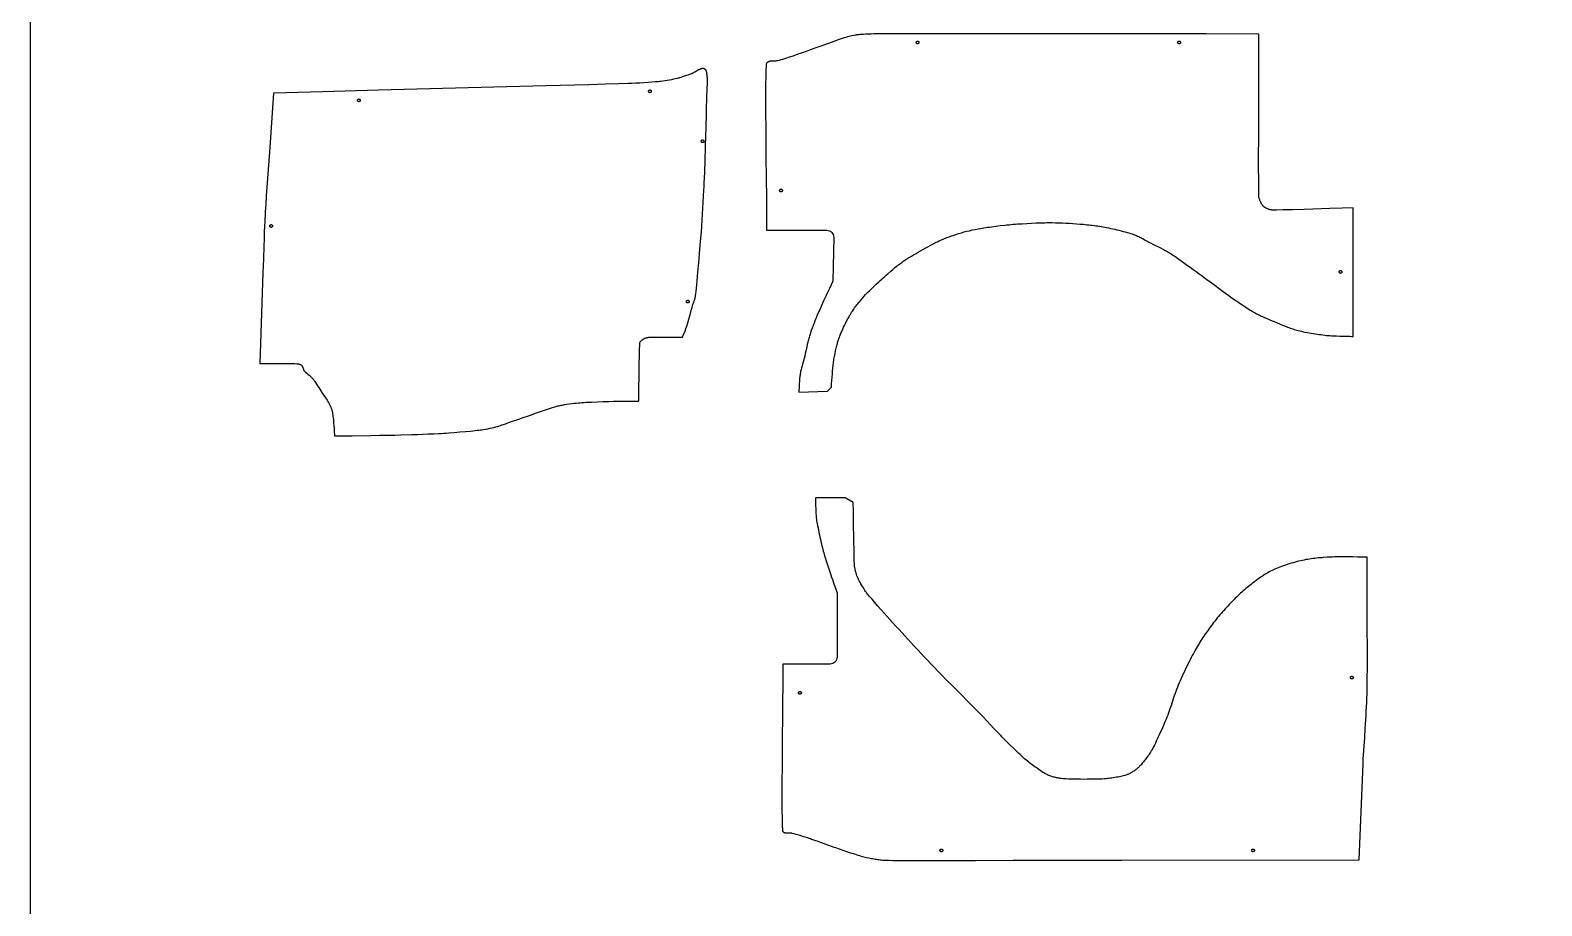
# Model space of a CAD drawing. Extents: x 0 to 10511, y 0 to 8892.
# Drawn here: x 5792 to 7979, y 1449 to 2715 of the extents above; entities that cross this region are included whole.
import ezdxf

# ---------------------------------------------------------------- set-up
doc = ezdxf.new("R2010")
doc.units = 0
doc.layers.add('Default_Layer', color=1, linetype='CONTINUOUS')

msp = doc.modelspace()

# ---------------------------------------------------------------- linework, layer by layer
at = {"layer": 'Default_Layer'}
for points in [[(5792, 0), (9504, 0), (9504, 5200), (5792, 5200), (5792, 0)], [(5792, 0), (9504, 0), (9504, 5200), (5792, 5200), (5792, 0)], [(7078, 2697.4), (7078, 2697.2), (7078, 2697), (7077.9, 2696.8), (7077.8, 2696.7), (7077.8, 2696.5), (7077.7, 2696.3), (7077.5, 2696.2), (7077.4, 2696), (7077.3, 2695.9), (7077.1, 2695.8), (7077, 2695.7), (7076.8, 2695.6), (7076.6, 2695.5), (7076.4, 2695.5), (7076.2, 2695.5), (7076, 2695.4), (7075.8, 2695.5), (7075.6, 2695.5), (7075.4, 2695.5), (7075.2, 2695.6), (7075, 2695.7), (7074.9, 2695.8), (7074.7, 2695.9), (7074.6, 2696), (7074.5, 2696.2), (7074.3, 2696.3), (7074.2, 2696.5), (7074.2, 2696.7), (7074.1, 2696.8), (7074, 2697), (7074, 2697.2), (7074, 2697.4), (7074, 2697.6), (7074, 2697.8), (7074.1, 2698), (7074.2, 2698.2), (7074.2, 2698.4), (7074.3, 2698.6), (7074.5, 2698.7), (7074.6, 2698.9), (7074.7, 2699), (7074.9, 2699.1), (7075, 2699.2), (7075.2, 2699.3), (7075.4, 2699.4), (7075.6, 2699.4), (7075.8, 2699.4), (7076, 2699.4), (7076.2, 2699.4), (7076.4, 2699.4), (7076.6, 2699.4), (7076.8, 2699.3), (7077, 2699.2), (7077.1, 2699.1), (7077.3, 2699), (7077.4, 2698.9), (7077.5, 2698.7), (7077.7, 2698.6), (7077.8, 2698.4), (7077.8, 2698.2), (7077.9, 2698), (7078, 2697.8), (7078, 2697.6), (7078, 2697.4)], [(7456.5, 2697.4), (7456.5, 2697.2), (7456.4, 2697), (7456.4, 2696.8), (7456.3, 2696.7), (7456.2, 2696.5), (7456.1, 2696.3), (7456, 2696.2), (7455.9, 2696), (7455.8, 2695.9), (7455.6, 2695.8), (7455.4, 2695.7), (7455.3, 2695.6), (7455.1, 2695.5), (7454.9, 2695.5), (7454.7, 2695.5), (7454.5, 2695.4), (7454.3, 2695.5), (7454.1, 2695.5), (7453.9, 2695.5), (7453.7, 2695.6), (7453.5, 2695.7), (7453.4, 2695.8), (7453.2, 2695.9), (7453.1, 2696), (7452.9, 2696.2), (7452.8, 2696.3), (7452.7, 2696.5), (7452.6, 2696.7), (7452.6, 2696.8), (7452.5, 2697), (7452.5, 2697.2), (7452.5, 2697.4), (7452.5, 2697.6), (7452.5, 2697.8), (7452.6, 2698), (7452.6, 2698.2), (7452.7, 2698.4), (7452.8, 2698.6), (7452.9, 2698.7), (7453.1, 2698.9), (7453.2, 2699), (7453.4, 2699.1), (7453.5, 2699.2), (7453.7, 2699.3), (7453.9, 2699.4), (7454.1, 2699.4), (7454.3, 2699.4), (7454.5, 2699.4), (7454.7, 2699.4), (7454.9, 2699.4), (7455.1, 2699.4), (7455.3, 2699.3), (7455.4, 2699.2), (7455.6, 2699.1), (7455.8, 2699), (7455.9, 2698.9), (7456, 2698.7), (7456.1, 2698.6), (7456.2, 2698.4), (7456.3, 2698.2), (7456.4, 2698), (7456.4, 2697.8), (7456.5, 2697.6), (7456.5, 2697.4)], [(6740.1, 2281.2), (6740.4, 2282.1), (6740.8, 2283.5), (6741.9, 2287.1), (6743.3, 2291.9), (6744.8, 2297.1), (6747.7, 2307.4), (6748.9, 2311.5), (6749.7, 2314.2), (6750.3, 2316.2), (6750.9, 2318.1), (6752.2, 2321.9), (6752.9, 2323.8), (6753.5, 2325.7), (6753.7, 2326.7), (6754, 2327.7), (6754.2, 2328.6), (6754.4, 2329.6), (6754.5, 2330.3), (6754.7, 2331.2), (6755, 2333.8), (6755.4, 2337.4), (6755.9, 2341.8), (6756.4, 2347), (6756.9, 2352.7), (6758.1, 2365.3), (6759.4, 2378.8), (6760.5, 2392.1), (6761.6, 2404.3), (6762.4, 2414.3), (6763.1, 2422.9), (6763.7, 2431.6), (6764.3, 2440.2), (6764.9, 2448.9), (6765.4, 2457.5), (6765.9, 2466.2), (6766.4, 2474.8), (6766.8, 2483.5), (6767.1, 2488.5), (6767.3, 2494.5), (6767.9, 2509.5), (6768.5, 2526.9), (6769.2, 2545.4), (6769.8, 2563.8), (6770, 2572.4), (6770.3, 2580.5), (6770.4, 2587.9), (6770.6, 2594.3), (6770.7, 2599.7), (6770.7, 2603.8), (6770.7, 2605.5), (6770.7, 2607.3), (6770.8, 2611.2), (6771, 2615.3), (6771.2, 2619.5), (6771.6, 2628), (6771.7, 2632.3), (6771.8, 2636.5), (6771.9, 2638.5), (6771.9, 2640.5), (6771.9, 2642.4), (6771.9, 2644.2), (6771.8, 2646), (6771.7, 2647.7), (6771.6, 2649.3), (6771.4, 2650.8), (6771.2, 2652.2), (6771.1, 2652.9), (6771, 2653.5), (6770.9, 2654.1), (6770.7, 2654.7), (6770.6, 2655.2), (6770.4, 2655.7), (6770.3, 2656.2), (6770.1, 2656.7), (6769.9, 2657.1), (6769.7, 2657.4), (6769.4, 2657.8), (6769.2, 2658), (6768.9, 2658.3), (6768.7, 2658.5), (6768.4, 2658.7), (6768.1, 2658.9), (6767.8, 2659), (6767.6, 2659.1), (6767.3, 2659.2), (6767, 2659.3), (6766.7, 2659.4), (6766.4, 2659.5), (6765.8, 2659.6), (6765.2, 2659.6), (6764.6, 2659.6), (6764, 2659.5), (6763.4, 2659.4), (6762.8, 2659.2), (6762.1, 2659), (6761.5, 2658.8), (6760.9, 2658.5), (6760.2, 2658.2), (6759.6, 2657.9), (6758.9, 2657.6), (6757.6, 2656.8), (6756.3, 2656.1), (6753.6, 2654.5), (6752.3, 2653.7), (6751.7, 2653.4), (6751, 2653), (6750.4, 2652.7), (6749.7, 2652.4), (6749.1, 2652.2), (6748.4, 2652), (6745.9, 2651.1), (6743.4, 2650.2), (6738.4, 2648.5), (6735.9, 2647.6), (6733.3, 2646.8), (6732, 2646.4), (6730.8, 2646.1), (6729.5, 2645.7), (6728.2, 2645.4), (6725.5, 2644.7), (6722.7, 2644.1), (6719.8, 2643.5), (6716.8, 2642.9), (6713.7, 2642.4), (6710.6, 2641.9), (6707.6, 2641.4), (6704.6, 2641), (6702.9, 2640.8), (6701.1, 2640.6), (6698.9, 2640.4), (6696.6, 2640.2), (6691.5, 2639.8), (6685.9, 2639.4), (6680, 2639), (6674, 2638.7), (6668.2, 2638.4), (6662.7, 2638.1), (6660.5, 2638), (6656.5, 2637.9), (6643.5, 2637.5), (6624.5, 2637), (6600.1, 2636.3), (6538, 2634.6), (6462.9, 2632.6), (6296, 2628.2), (6215.3, 2626), (6143.9, 2624.1), (6138.1, 2538.7), (6137.2, 2526.3), (6136.3, 2513.6), (6134.5, 2488), (6133.6, 2475.5), (6132.8, 2463.5), (6132.4, 2457.8), (6132.1, 2452.3), (6131.8, 2447), (6131.5, 2442), (6131.3, 2437.2), (6131.1, 2432.4), (6130.7, 2422.7), (6130.3, 2413), (6130, 2403.3), (6129.4, 2384), (6129.1, 2374.3), (6128.8, 2364.6), (6124.1, 2233), (6131.1, 2233.1), (6138.8, 2233.1), (6154.8, 2233.2), (6162.1, 2233.2), (6168.2, 2233.2), (6170.7, 2233.2), (6172.7, 2233.2), (6174.2, 2233.1), (6174.7, 2233.1), (6175.1, 2233), (6177.6, 2232.7), (6178.9, 2232.6), (6179.5, 2232.5), (6180.1, 2232.3), (6180.7, 2232.2), (6181.3, 2232.1), (6181.9, 2231.9), (6182.5, 2231.7), (6183, 2231.4), (6183.5, 2231.2), (6184, 2230.9), (6184.5, 2230.5), (6184.7, 2230.4), (6184.9, 2230.2), (6185, 2230), (6185.2, 2229.8), (6185.5, 2229.3), (6185.8, 2228.8), (6186, 2228.3), (6186.3, 2227.8), (6186.4, 2227.3), (6186.6, 2226.7), (6187, 2225.6), (6187.2, 2225.1), (6187.4, 2224.5), (6187.6, 2224), (6187.8, 2223.5), (6188.1, 2223), (6188.4, 2222.5), (6188.8, 2222.1), (6189.3, 2221.6), (6189.9, 2221), (6190.5, 2220.4), (6192.1, 2219.1), (6193.8, 2217.7), (6195.6, 2216.2), (6196.4, 2215.4), (6197.3, 2214.6), (6198.2, 2213.9), (6199, 2213.1), (6199.7, 2212.3), (6200.4, 2211.5), (6201.1, 2210.7), (6201.8, 2209.8), (6202.5, 2208.8), (6203.3, 2207.8), (6204, 2206.7), (6204.8, 2205.6), (6206.3, 2203.2), (6207.9, 2200.7), (6209.5, 2198.2), (6212.5, 2193.3), (6213.3, 2192.1), (6214.1, 2190.8), (6216.1, 2188), (6218.2, 2184.9), (6219.3, 2183.3), (6220.5, 2181.6), (6221.6, 2179.9), (6222.6, 2178.2), (6223.7, 2176.4), (6224.7, 2174.6), (6225.2, 2173.7), (6225.6, 2172.8), (6226.1, 2171.9), (6226.5, 2171), (6226.9, 2170.1), (6227.2, 2169.2), (6227.6, 2168.4), (6227.9, 2167.5), (6228.2, 2166.5), (6228.5, 2165.6), (6228.7, 2164.6), (6229, 2163.6), (6229.2, 2162.5), (6229.4, 2161.4), (6229.6, 2160.3), (6229.8, 2159.1), (6229.9, 2158), (6230.1, 2156.8), (6230.4, 2154.3), (6230.6, 2151.8), (6230.8, 2149.2), (6231, 2146.5), (6231.2, 2143.8), (6231.6, 2138.5), (6231.8, 2135.8), (6232, 2133.2), (6232.2, 2130.7), (6232.5, 2128.2), (6244.9, 2128.3), (6258, 2128.5), (6284.6, 2128.9), (6297.3, 2129.1), (6309.1, 2129.3), (6319.6, 2129.5), (6328.3, 2129.7), (6344.1, 2130.2), (6352.2, 2130.4), (6360.2, 2130.7), (6368.1, 2131), (6375.8, 2131.3), (6383.3, 2131.7), (6386.8, 2131.9), (6390.3, 2132.1), (6393.9, 2132.3), (6397.6, 2132.6), (6405.5, 2133.2), (6413.7, 2133.9), (6421.7, 2134.6), (6429.2, 2135.3), (6435.9, 2136), (6438.7, 2136.3), (6441.3, 2136.6), (6443.4, 2136.8), (6445.1, 2137.1), (6448, 2137.5), (6451, 2138.1), (6454.1, 2138.6), (6457.1, 2139.2), (6460.1, 2139.9), (6462.9, 2140.5), (6465.5, 2141.2), (6467.9, 2141.8), (6469, 2142.1), (6470.1, 2142.5), (6472.4, 2143.2), (6474.6, 2144), (6476.8, 2144.7), (6481.1, 2146.4), (6483.3, 2147.2), (6485.5, 2148), (6498.9, 2152.5), (6505.5, 2154.7), (6511.6, 2156.8), (6514.5, 2157.9), (6517.3, 2158.9), (6523, 2161), (6525.9, 2162.1), (6528.8, 2163.1), (6531.6, 2164.2), (6534.5, 2165.1), (6540.4, 2167), (6543.4, 2168), (6546.4, 2168.9), (6549.5, 2169.8), (6552.6, 2170.7), (6554.1, 2171.1), (6555.6, 2171.5), (6557.2, 2171.8), (6558.7, 2172.2), (6560.3, 2172.5), (6561.8, 2172.8), (6563.5, 2173.2), (6565.1, 2173.5), (6568.4, 2174), (6571.8, 2174.5), (6575.2, 2175), (6578.7, 2175.4), (6582.1, 2175.8), (6585.5, 2176.2), (6587.5, 2176.3), (6590, 2176.5), (6593, 2176.7), (6596.5, 2176.9), (6604.2, 2177.2), (6612.6, 2177.6), (6621.2, 2177.9), (6629.1, 2178.2), (6635.9, 2178.4), (6641, 2178.6), (6644.9, 2178.6), (6648.8, 2178.7), (6652.7, 2178.7), (6656.7, 2178.7), (6664.5, 2178.6), (6668.5, 2178.6), (6672.4, 2178.6), (6672.5, 2183.5), (6672.6, 2188.8), (6672.8, 2200.3), (6673, 2212.4), (6673.1, 2224.5), (6673.3, 2235.9), (6673.4, 2241.3), (6673.5, 2246.2), (6673.6, 2250.7), (6673.7, 2254.7), (6673.9, 2258.1), (6673.9, 2259.5), (6674, 2260.8), (6674.1, 2262.1), (6674.2, 2263), (6674.3, 2263.4), (6674.4, 2263.7), (6674.4, 2264), (6674.5, 2264.1), (6674.8, 2264.5), (6675.1, 2265), (6675.5, 2265.4), (6675.9, 2265.8), (6676.4, 2266.2), (6676.8, 2266.6), (6677.3, 2267), (6677.9, 2267.4), (6678.4, 2267.7), (6678.9, 2268.1), (6679.4, 2268.4), (6680, 2268.7), (6680.5, 2268.9), (6680.9, 2269.2), (6681.4, 2269.4), (6681.8, 2269.6), (6682.6, 2269.9), (6683.5, 2270.1), (6684.3, 2270.4), (6685.2, 2270.6), (6686, 2270.7), (6686.9, 2270.9), (6687.7, 2271), (6688.6, 2271.1), (6689.3, 2271.2), (6690.6, 2271.2), (6694.7, 2271.2), (6700.4, 2271.2), (6707.1, 2271.2), (6722, 2271.2), (6729.2, 2271.1), (6735.6, 2271.1), (6736.2, 2272.4), (6736.8, 2273.6), (6737.9, 2276.2), (6738.5, 2277.4), (6739.1, 2278.7), (6739.6, 2280), (6740.1, 2281.2)], [(6686.7, 2626.7), (6686.7, 2626.9), (6686.7, 2627.1), (6686.8, 2627.3), (6686.9, 2627.5), (6686.9, 2627.7), (6687, 2627.8), (6687.2, 2628), (6687.3, 2628.1), (6687.4, 2628.3), (6687.6, 2628.4), (6687.7, 2628.5), (6687.9, 2628.6), (6688.1, 2628.6), (6688.3, 2628.7), (6688.5, 2628.7), (6688.7, 2628.7), (6688.9, 2628.7), (6689.1, 2628.7), (6689.3, 2628.6), (6689.5, 2628.6), (6689.7, 2628.5), (6689.8, 2628.4), (6690, 2628.3), (6690.1, 2628.1), (6690.2, 2628), (6690.4, 2627.8), (6690.5, 2627.7), (6690.5, 2627.5), (6690.6, 2627.3), (6690.7, 2627.1), (6690.7, 2626.9), (6690.7, 2626.7), (6690.7, 2626.5), (6690.7, 2626.3), (6690.6, 2626.1), (6690.5, 2626), (6690.5, 2625.8), (6690.4, 2625.6), (6690.2, 2625.5), (6690.1, 2625.3), (6690, 2625.2), (6689.8, 2625.1), (6689.7, 2625), (6689.5, 2624.9), (6689.3, 2624.8), (6689.1, 2624.8), (6688.9, 2624.7), (6688.7, 2624.7), (6688.5, 2624.7), (6688.3, 2624.8), (6688.1, 2624.8), (6687.9, 2624.9), (6687.7, 2625), (6687.6, 2625.1), (6687.4, 2625.2), (6687.3, 2625.3), (6687.2, 2625.5), (6687, 2625.6), (6686.9, 2625.8), (6686.9, 2626), (6686.8, 2626.1), (6686.7, 2626.3), (6686.7, 2626.5), (6686.7, 2626.7)], [(6265.5, 2613.7), (6265.5, 2613.9), (6265.6, 2614.1), (6265.6, 2614.3), (6265.7, 2614.5), (6265.8, 2614.7), (6265.9, 2614.8), (6266, 2615), (6266.1, 2615.1), (6266.3, 2615.3), (6266.4, 2615.4), (6266.6, 2615.5), (6266.7, 2615.6), (6266.9, 2615.6), (6267.1, 2615.7), (6267.3, 2615.7), (6267.5, 2615.7), (6267.7, 2615.7), (6267.9, 2615.7), (6268.1, 2615.6), (6268.3, 2615.6), (6268.5, 2615.5), (6268.6, 2615.4), (6268.8, 2615.3), (6268.9, 2615.1), (6269.1, 2615), (6269.2, 2614.8), (6269.3, 2614.7), (6269.4, 2614.5), (6269.4, 2614.3), (6269.5, 2614.1), (6269.5, 2613.9), (6269.5, 2613.7), (6269.5, 2613.5), (6269.5, 2613.3), (6269.4, 2613.1), (6269.4, 2612.9), (6269.3, 2612.8), (6269.2, 2612.6), (6269.1, 2612.4), (6268.9, 2612.3), (6268.8, 2612.2), (6268.6, 2612.1), (6268.5, 2612), (6268.3, 2611.9), (6268.1, 2611.8), (6267.9, 2611.8), (6267.7, 2611.7), (6267.5, 2611.7), (6267.3, 2611.7), (6267.1, 2611.8), (6266.9, 2611.8), (6266.7, 2611.9), (6266.6, 2612), (6266.4, 2612.1), (6266.3, 2612.2), (6266.1, 2612.3), (6266, 2612.4), (6265.9, 2612.6), (6265.8, 2612.8), (6265.7, 2612.9), (6265.6, 2613.1), (6265.6, 2613.3), (6265.5, 2613.5), (6265.5, 2613.7)], [(6762.9, 2554.5), (6762.9, 2554.7), (6762.9, 2554.9), (6763, 2555.1), (6763.1, 2555.2), (6763.1, 2555.4), (6763.2, 2555.6), (6763.4, 2555.7), (6763.5, 2555.9), (6763.6, 2556), (6763.8, 2556.1), (6764, 2556.2), (6764.1, 2556.3), (6764.3, 2556.4), (6764.5, 2556.4), (6764.7, 2556.5), (6764.9, 2556.5), (6765.1, 2556.5), (6765.3, 2556.4), (6765.5, 2556.4), (6765.7, 2556.3), (6765.9, 2556.2), (6766, 2556.1), (6766.2, 2556), (6766.3, 2555.9), (6766.4, 2555.7), (6766.6, 2555.6), (6766.7, 2555.4), (6766.7, 2555.2), (6766.8, 2555.1), (6766.9, 2554.9), (6766.9, 2554.7), (6766.9, 2554.5), (6766.9, 2554.3), (6766.9, 2554.1), (6766.8, 2553.9), (6766.7, 2553.7), (6766.7, 2553.5), (6766.6, 2553.3), (6766.4, 2553.2), (6766.3, 2553.1), (6766.2, 2552.9), (6766, 2552.8), (6765.9, 2552.7), (6765.7, 2552.6), (6765.5, 2552.6), (6765.3, 2552.5), (6765.1, 2552.5), (6764.9, 2552.5), (6764.7, 2552.5), (6764.5, 2552.5), (6764.3, 2552.6), (6764.1, 2552.6), (6764, 2552.7), (6763.8, 2552.8), (6763.6, 2552.9), (6763.5, 2553.1), (6763.4, 2553.2), (6763.2, 2553.3), (6763.1, 2553.5), (6763.1, 2553.7), (6763, 2553.9), (6762.9, 2554.1), (6762.9, 2554.3), (6762.9, 2554.5)], [(6880.3, 2483.2), (6880.3, 2483), (6880.3, 2482.8), (6880.3, 2482.6), (6880.2, 2482.4), (6880.1, 2482.2), (6880, 2482.1), (6879.9, 2481.9), (6879.8, 2481.8), (6879.6, 2481.7), (6879.5, 2481.5), (6879.3, 2481.4), (6879.1, 2481.4), (6878.9, 2481.3), (6878.8, 2481.2), (6878.6, 2481.2), (6878.3, 2481.2), (6878.1, 2481.2), (6877.9, 2481.2), (6877.8, 2481.3), (6877.6, 2481.4), (6877.4, 2481.4), (6877.2, 2481.5), (6877.1, 2481.7), (6876.9, 2481.8), (6876.8, 2481.9), (6876.7, 2482.1), (6876.6, 2482.2), (6876.5, 2482.4), (6876.4, 2482.6), (6876.4, 2482.8), (6876.4, 2483), (6876.3, 2483.2), (6876.4, 2483.4), (6876.4, 2483.6), (6876.4, 2483.8), (6876.5, 2484), (6876.6, 2484.2), (6876.7, 2484.3), (6876.8, 2484.5), (6876.9, 2484.6), (6877.1, 2484.7), (6877.2, 2484.9), (6877.4, 2485), (6877.6, 2485), (6877.8, 2485.1), (6877.9, 2485.2), (6878.1, 2485.2), (6878.3, 2485.2), (6878.6, 2485.2), (6878.8, 2485.2), (6878.9, 2485.1), (6879.1, 2485), (6879.3, 2485), (6879.5, 2484.9), (6879.6, 2484.7), (6879.8, 2484.6), (6879.9, 2484.5), (6880, 2484.3), (6880.1, 2484.2), (6880.2, 2484), (6880.3, 2483.8), (6880.3, 2483.6), (6880.3, 2483.4), (6880.3, 2483.2)], [(6138.5, 2431.9), (6138.6, 2432.1), (6138.6, 2432.3), (6138.6, 2432.5), (6138.7, 2432.7), (6138.8, 2432.9), (6138.9, 2433.1), (6139, 2433.2), (6139.1, 2433.3), (6139.3, 2433.5), (6139.4, 2433.6), (6139.6, 2433.7), (6139.8, 2433.8), (6140, 2433.8), (6140.1, 2433.9), (6140.3, 2433.9), (6140.5, 2433.9), (6140.8, 2433.9), (6141, 2433.9), (6141.1, 2433.8), (6141.3, 2433.8), (6141.5, 2433.7), (6141.7, 2433.6), (6141.8, 2433.5), (6142, 2433.3), (6142.1, 2433.2), (6142.2, 2433.1), (6142.3, 2432.9), (6142.4, 2432.7), (6142.5, 2432.5), (6142.5, 2432.3), (6142.5, 2432.1), (6142.5, 2431.9), (6142.5, 2431.7), (6142.5, 2431.5), (6142.5, 2431.3), (6142.4, 2431.2), (6142.3, 2431), (6142.2, 2430.8), (6142.1, 2430.7), (6142, 2430.5), (6141.8, 2430.4), (6141.7, 2430.3), (6141.5, 2430.2), (6141.3, 2430.1), (6141.1, 2430), (6141, 2430), (6140.8, 2429.9), (6140.5, 2429.9), (6140.3, 2429.9), (6140.1, 2430), (6140, 2430), (6139.8, 2430.1), (6139.6, 2430.2), (6139.4, 2430.3), (6139.3, 2430.4), (6139.1, 2430.5), (6139, 2430.7), (6138.9, 2430.8), (6138.8, 2431), (6138.7, 2431.2), (6138.6, 2431.3), (6138.6, 2431.5), (6138.6, 2431.7), (6138.5, 2431.9)], [(7690, 2365.4), (7690, 2365.2), (7690, 2365), (7689.9, 2364.8), (7689.8, 2364.7), (7689.8, 2364.5), (7689.7, 2364.3), (7689.5, 2364.2), (7689.4, 2364), (7689.3, 2363.9), (7689.1, 2363.8), (7689, 2363.7), (7688.8, 2363.6), (7688.6, 2363.5), (7688.4, 2363.5), (7688.2, 2363.5), (7688, 2363.4), (7687.8, 2363.5), (7687.6, 2363.5), (7687.4, 2363.5), (7687.2, 2363.6), (7687, 2363.7), (7686.9, 2363.8), (7686.7, 2363.9), (7686.6, 2364), (7686.5, 2364.2), (7686.3, 2364.3), (7686.2, 2364.5), (7686.2, 2364.7), (7686.1, 2364.8), (7686, 2365), (7686, 2365.2), (7686, 2365.4), (7686, 2365.6), (7686, 2365.8), (7686.1, 2366), (7686.2, 2366.2), (7686.2, 2366.4), (7686.3, 2366.6), (7686.5, 2366.7), (7686.6, 2366.9), (7686.7, 2367), (7686.9, 2367.1), (7687, 2367.2), (7687.2, 2367.3), (7687.4, 2367.4), (7687.6, 2367.4), (7687.8, 2367.4), (7688, 2367.4), (7688.2, 2367.4), (7688.4, 2367.4), (7688.6, 2367.4), (7688.8, 2367.3), (7689, 2367.2), (7689.1, 2367.1), (7689.3, 2367), (7689.4, 2366.9), (7689.5, 2366.7), (7689.7, 2366.6), (7689.8, 2366.4), (7689.8, 2366.2), (7689.9, 2366), (7690, 2365.8), (7690, 2365.6), (7690, 2365.4)], [(6741.5, 2322.5), (6741.5, 2322.7), (6741.5, 2322.9), (6741.6, 2323.1), (6741.6, 2323.3), (6741.7, 2323.5), (6741.8, 2323.7), (6741.9, 2323.8), (6742.1, 2324), (6742.2, 2324.1), (6742.3, 2324.2), (6742.5, 2324.3), (6742.7, 2324.4), (6742.9, 2324.5), (6743.1, 2324.5), (6743.3, 2324.5), (6743.5, 2324.5), (6743.7, 2324.5), (6743.9, 2324.5), (6744.1, 2324.5), (6744.2, 2324.4), (6744.4, 2324.3), (6744.6, 2324.2), (6744.7, 2324.1), (6744.9, 2324), (6745, 2323.8), (6745.1, 2323.7), (6745.2, 2323.5), (6745.3, 2323.3), (6745.4, 2323.1), (6745.4, 2322.9), (6745.5, 2322.7), (6745.5, 2322.5), (6745.5, 2322.3), (6745.4, 2322.1), (6745.4, 2321.9), (6745.3, 2321.8), (6745.2, 2321.6), (6745.1, 2321.4), (6745, 2321.3), (6744.9, 2321.1), (6744.7, 2321), (6744.6, 2320.9), (6744.4, 2320.8), (6744.2, 2320.7), (6744.1, 2320.6), (6743.9, 2320.6), (6743.7, 2320.6), (6743.5, 2320.5), (6743.3, 2320.6), (6743.1, 2320.6), (6742.9, 2320.6), (6742.7, 2320.7), (6742.5, 2320.8), (6742.3, 2320.9), (6742.2, 2321), (6742.1, 2321.1), (6741.9, 2321.3), (6741.8, 2321.4), (6741.7, 2321.6), (6741.6, 2321.8), (6741.6, 2321.9), (6741.5, 2322.1), (6741.5, 2322.3), (6741.5, 2322.5)], [(7702.3, 1778.7), (7702.4, 1778.9), (7702.4, 1779.1), (7702.4, 1779.3), (7702.5, 1779.5), (7702.6, 1779.6), (7702.7, 1779.8), (7702.8, 1779.9), (7702.9, 1780.1), (7703.1, 1780.2), (7703.2, 1780.3), (7703.4, 1780.4), (7703.6, 1780.5), (7703.7, 1780.6), (7703.9, 1780.6), (7704.1, 1780.7), (7704.3, 1780.7), (7704.5, 1780.7), (7704.7, 1780.6), (7704.9, 1780.6), (7705.1, 1780.5), (7705.3, 1780.4), (7705.5, 1780.3), (7705.6, 1780.2), (7705.8, 1780.1), (7705.9, 1779.9), (7706, 1779.8), (7706.1, 1779.6), (7706.2, 1779.5), (7706.3, 1779.3), (7706.3, 1779.1), (7706.3, 1778.9), (7706.3, 1778.7), (7706.3, 1778.5), (7706.3, 1778.3), (7706.3, 1778.1), (7706.2, 1777.9), (7706.1, 1777.7), (7706, 1777.6), (7705.9, 1777.4), (7705.8, 1777.3), (7705.6, 1777.1), (7705.5, 1777), (7705.3, 1776.9), (7705.1, 1776.8), (7704.9, 1776.8), (7704.7, 1776.7), (7704.5, 1776.7), (7704.3, 1776.7), (7704.1, 1776.7), (7703.9, 1776.7), (7703.7, 1776.8), (7703.6, 1776.8), (7703.4, 1776.9), (7703.2, 1777), (7703.1, 1777.1), (7702.9, 1777.3), (7702.8, 1777.4), (7702.7, 1777.6), (7702.6, 1777.7), (7702.5, 1777.9), (7702.4, 1778.1), (7702.4, 1778.3), (7702.4, 1778.5), (7702.3, 1778.7)], [(6903.8, 1756.6), (6903.8, 1756.8), (6903.8, 1757), (6903.9, 1757.2), (6903.9, 1757.4), (6904, 1757.5), (6904.1, 1757.7), (6904.2, 1757.8), (6904.4, 1758), (6904.5, 1758.1), (6904.7, 1758.2), (6904.8, 1758.3), (6905, 1758.4), (6905.2, 1758.5), (6905.4, 1758.5), (6905.6, 1758.6), (6905.8, 1758.6), (6906, 1758.6), (6906.2, 1758.5), (6906.4, 1758.5), (6906.6, 1758.4), (6906.7, 1758.3), (6906.9, 1758.2), (6907.1, 1758.1), (6907.2, 1758), (6907.3, 1757.8), (6907.4, 1757.7), (6907.5, 1757.5), (6907.6, 1757.4), (6907.7, 1757.2), (6907.7, 1757), (6907.8, 1756.8), (6907.8, 1756.6), (6907.8, 1756.4), (6907.7, 1756.2), (6907.7, 1756), (6907.6, 1755.8), (6907.5, 1755.6), (6907.4, 1755.5), (6907.3, 1755.3), (6907.2, 1755.2), (6907.1, 1755), (6906.9, 1754.9), (6906.7, 1754.8), (6906.6, 1754.7), (6906.4, 1754.7), (6906.2, 1754.6), (6906, 1754.6), (6905.8, 1754.6), (6905.6, 1754.6), (6905.4, 1754.6), (6905.2, 1754.7), (6905, 1754.7), (6904.8, 1754.8), (6904.7, 1754.9), (6904.5, 1755), (6904.4, 1755.2), (6904.2, 1755.3), (6904.1, 1755.5), (6904, 1755.6), (6903.9, 1755.8), (6903.9, 1756), (6903.8, 1756.2), (6903.8, 1756.4), (6903.8, 1756.6)], [(7108.4, 1528.6), (7108.4, 1528.8), (7108.5, 1529), (7108.5, 1529.2), (7108.6, 1529.4), (7108.7, 1529.6), (7108.8, 1529.7), (7108.9, 1529.9), (7109, 1530), (7109.1, 1530.1), (7109.3, 1530.3), (7109.5, 1530.4), (7109.6, 1530.4), (7109.8, 1530.5), (7110, 1530.6), (7110.2, 1530.6), (7110.4, 1530.6), (7110.6, 1530.6), (7110.8, 1530.6), (7111, 1530.5), (7111.2, 1530.4), (7111.4, 1530.4), (7111.5, 1530.3), (7111.7, 1530.1), (7111.8, 1530), (7112, 1529.9), (7112.1, 1529.7), (7112.2, 1529.6), (7112.3, 1529.4), (7112.3, 1529.2), (7112.4, 1529), (7112.4, 1528.8), (7112.4, 1528.6), (7112.4, 1528.4), (7112.4, 1528.2), (7112.3, 1528), (7112.3, 1527.8), (7112.2, 1527.6), (7112.1, 1527.5), (7112, 1527.3), (7111.8, 1527.2), (7111.7, 1527.1), (7111.5, 1526.9), (7111.4, 1526.8), (7111.2, 1526.8), (7111, 1526.7), (7110.8, 1526.6), (7110.6, 1526.6), (7110.4, 1526.6), (7110.2, 1526.6), (7110, 1526.6), (7109.8, 1526.7), (7109.6, 1526.8), (7109.5, 1526.8), (7109.3, 1526.9), (7109.1, 1527.1), (7109, 1527.2), (7108.9, 1527.3), (7108.8, 1527.5), (7108.7, 1527.6), (7108.6, 1527.8), (7108.5, 1528), (7108.5, 1528.2), (7108.4, 1528.4), (7108.4, 1528.6)], [(7559.4, 1528.6), (7559.4, 1528.8), (7559.4, 1529), (7559.5, 1529.2), (7559.5, 1529.4), (7559.6, 1529.6), (7559.7, 1529.7), (7559.8, 1529.9), (7560, 1530), (7560.1, 1530.1), (7560.3, 1530.3), (7560.4, 1530.4), (7560.6, 1530.4), (7560.8, 1530.5), (7561, 1530.6), (7561.2, 1530.6), (7561.4, 1530.6), (7561.6, 1530.6), (7561.8, 1530.6), (7562, 1530.5), (7562.2, 1530.4), (7562.3, 1530.4), (7562.5, 1530.3), (7562.7, 1530.1), (7562.8, 1530), (7562.9, 1529.9), (7563, 1529.7), (7563.1, 1529.6), (7563.2, 1529.4), (7563.3, 1529.2), (7563.3, 1529), (7563.4, 1528.8), (7563.4, 1528.6), (7563.4, 1528.4), (7563.3, 1528.2), (7563.3, 1528), (7563.2, 1527.8), (7563.1, 1527.6), (7563, 1527.5), (7562.9, 1527.3), (7562.8, 1527.2), (7562.7, 1527.1), (7562.5, 1526.9), (7562.3, 1526.8), (7562.2, 1526.8), (7562, 1526.7), (7561.8, 1526.6), (7561.6, 1526.6), (7561.4, 1526.6), (7561.2, 1526.6), (7561, 1526.6), (7560.8, 1526.7), (7560.6, 1526.8), (7560.4, 1526.8), (7560.3, 1526.9), (7560.1, 1527.1), (7560, 1527.2), (7559.8, 1527.3), (7559.7, 1527.5), (7559.6, 1527.6), (7559.5, 1527.8), (7559.5, 1528), (7559.4, 1528.2), (7559.4, 1528.4), (7559.4, 1528.6)]]:
    msp.add_lwpolyline(points, close=True, dxfattribs=at)
for points in [[(7016.5, 2709.9), (7012.9, 2709.8), (7009, 2709.6), (7005.1, 2709.5), (7001.2, 2709.3), (6997.5, 2709.1), (6994, 2708.9), (6992.4, 2708.8), (6990.9, 2708.6), (6989.5, 2708.5), (6988.3, 2708.3), (6987.1, 2708.1), (6986, 2707.9), (6983.6, 2707.5), (6981.3, 2707), (6979, 2706.5), (6976.7, 2706), (6974.4, 2705.4), (6972.1, 2704.7), (6969.9, 2704.1), (6968.4, 2703.6), (6966.5, 2703), (6964.1, 2702.2), (6961.3, 2701.2), (6954.6, 2698.8), (6946.9, 2696), (6930.1, 2690), (6922, 2687), (6914.6, 2684.4), (6909.5, 2682.5), (6904.3, 2680.7), (6899.2, 2678.9), (6896.7, 2678), (6894.1, 2677.1), (6888.8, 2675.4), (6886.1, 2674.6), (6883.3, 2673.7), (6880.7, 2672.9), (6878.1, 2672.2), (6875.8, 2671.5), (6873.6, 2670.9), (6873.1, 2670.8), (6872.6, 2670.7), (6872.1, 2670.6), (6871.6, 2670.6), (6870.5, 2670.5), (6869.4, 2670.4), (6868.3, 2670.4), (6867.1, 2670.4), (6866, 2670.4), (6864.9, 2670.3), (6863.8, 2670.2), (6863.3, 2670.2), (6862.8, 2670.1), (6862.3, 2670), (6861.7, 2669.9), (6861.3, 2669.8), (6860.8, 2669.7), (6860.3, 2669.5), (6859.9, 2669.3), (6859.4, 2669.1), (6859, 2668.8), (6858.6, 2668.6), (6858.2, 2668.3), (6857.9, 2667.9), (6857.6, 2667.5), (6857.5, 2667.4), (6857.4, 2667.2), (6857.3, 2667), (6857.3, 2666.7), (6857.1, 2666), (6857, 2665), (6856.9, 2663.8), (6856.8, 2662.5), (6856.7, 2661), (6856.6, 2659.2), (6856.5, 2657.3), (6856.4, 2655.2), (6856.3, 2650.5), (6856.2, 2645.2), (6856.1, 2639.3), (6856.1, 2632.8), (6856, 2625.8), (6856, 2618.3), (6856, 2610.4), (6856.1, 2593.5), (6856.3, 2575.3), (6856.4, 2556.2), (6856.6, 2536.5), (6857.1, 2496.9), (6857.3, 2477.6), (6857.4, 2459.1), (6857.5, 2441.7), (6857.5, 2433.5), (6857.6, 2425.8), (6944.6, 2425.8, -0.20163), (6951.8, 2422.7, -0.20163), (6954.6, 2415.5), (6953.3, 2351.9), (6950.8, 2346.8), (6948.4, 2341.6), (6946, 2336.5), (6944.7, 2333.9), (6943.6, 2331.3), (6940.4, 2324.5), (6938.5, 2320.2), (6936.4, 2315.5), (6934.3, 2310.8), (6932.3, 2306.1), (6930.4, 2301.8), (6929.6, 2299.9), (6928.9, 2298.1), (6927.5, 2294.7), (6926.1, 2291.2), (6924.8, 2287.7), (6923.5, 2284.3), (6922.2, 2280.8), (6921, 2277.3), (6920.4, 2275.6), (6919.9, 2273.9), (6919.4, 2272.3), (6918.9, 2270.6), (6918.4, 2269), (6917.9, 2267.3), (6917.5, 2265.6), (6917.1, 2264), (6916.3, 2260.6), (6915.5, 2257.3), (6914.1, 2250.6), (6913.4, 2247.2), (6912.6, 2243.8), (6911.8, 2240.4), (6910.8, 2236.8), (6909.8, 2233.3), (6908.9, 2229.7), (6908, 2226.2), (6907.6, 2224.5), (6907.1, 2222.8), (6906.8, 2221.2), (6906.4, 2219.5), (6906.1, 2217.9), (6905.9, 2216.3), (6905.6, 2214.8), (6905.4, 2213.2), (6905.2, 2211.7), (6905.1, 2210.1), (6905, 2208.6), (6904.9, 2207), (6904.7, 2203.9), (6904.5, 2200.8), (6904.4, 2197.6), (6904.2, 2194.5), (6904, 2191.4), (6945.4, 2192.9), (6951.2, 2198.7), (6951.6, 2203.4), (6952, 2208.3), (6952.7, 2218), (6953, 2222.8), (6953.2, 2225.1), (6953.4, 2227.3), (6953.6, 2229.5), (6953.9, 2231.6), (6954.1, 2233.6), (6954.4, 2235.5), (6954.7, 2237.4), (6955, 2239.3), (6955.3, 2241.3), (6955.7, 2243.3), (6956.5, 2247.3), (6957.3, 2251.2), (6957.7, 2253.2), (6958.2, 2255.1), (6958.6, 2256.9), (6959, 2258.7), (6959.5, 2260.4), (6959.9, 2262), (6960.3, 2263.4), (6960.7, 2264.8), (6961.1, 2266.2), (6961.6, 2267.5), (6962, 2268.8), (6962.5, 2270.1), (6963, 2271.4), (6963.5, 2272.7), (6964.5, 2275.2), (6965.6, 2277.8), (6966.7, 2280.3), (6967.9, 2282.8), (6969, 2285.4), (6970.3, 2288), (6971.7, 2291), (6973.3, 2294.1), (6975, 2297.4), (6975.9, 2299.1), (6976.8, 2300.7), (6977.7, 2302.4), (6978.7, 2304), (6979.7, 2305.7), (6980.6, 2307.3), (6981.6, 2308.8), (6982.6, 2310.3), (6983.6, 2311.8), (6984.7, 2313.3), (6985.8, 2314.8), (6987, 2316.4), (6988.2, 2317.9), (6989.4, 2319.4), (6990.7, 2320.9), (6991.9, 2322.4), (6994.4, 2325.3), (6996.7, 2328), (6998.9, 2330.4), (7000.8, 2332.6), (7002.7, 2334.5), (7004.5, 2336.4), (7006.4, 2338.3), (7008.3, 2340.2), (7010.2, 2342), (7012.1, 2343.8), (7016, 2347.5), (7020, 2351.2), (7022, 2353.1), (7024.1, 2355), (7026.3, 2357), (7028.4, 2358.9), (7030.5, 2360.8), (7032.7, 2362.6), (7037.4, 2366.7), (7040, 2368.9), (7042.8, 2371.2), (7045.7, 2373.6), (7047.2, 2374.8), (7048.6, 2375.9), (7050.1, 2377.1), (7051.6, 2378.2), (7053, 2379.2), (7054.5, 2380.3), (7055.9, 2381.3), (7057.4, 2382.3), (7058.9, 2383.3), (7060.5, 2384.3), (7062.1, 2385.3), (7063.7, 2386.3), (7067, 2388.3), (7070.3, 2390.3), (7073.7, 2392.3), (7077, 2394.2), (7080.3, 2396.1), (7083.7, 2398), (7087.1, 2400), (7090.6, 2401.9), (7094.1, 2403.8), (7097.6, 2405.7), (7099.4, 2406.6), (7101.1, 2407.5), (7102.9, 2408.4), (7104.6, 2409.2), (7106.3, 2410), (7108, 2410.8), (7109.7, 2411.5), (7111.4, 2412.3), (7113.1, 2413), (7114.8, 2413.7), (7116.5, 2414.4), (7118.2, 2415.1), (7121.7, 2416.4), (7125.2, 2417.6), (7128.7, 2418.8), (7132.2, 2420), (7135.7, 2421.1), (7137.5, 2421.6), (7139.3, 2422.1), (7141.2, 2422.6), (7143.1, 2423.2), (7145.1, 2423.7), (7147.1, 2424.2), (7151.1, 2425.1), (7155.2, 2426.1), (7159.4, 2427), (7163.5, 2427.8), (7167.5, 2428.5), (7169.6, 2428.9), (7172, 2429.3), (7174.5, 2429.7), (7177.2, 2430.1), (7180, 2430.4), (7183, 2430.8), (7189.1, 2431.6), (7195.5, 2432.4), (7202, 2433.1), (7205.2, 2433.4), (7208.4, 2433.7), (7211.5, 2434), (7214.5, 2434.3), (7217.5, 2434.5), (7220.6, 2434.8), (7223.9, 2435), (7227.2, 2435.2), (7234, 2435.6), (7240.9, 2436), (7247.6, 2436.3), (7254.1, 2436.5), (7257.2, 2436.6), (7260.1, 2436.6), (7262.9, 2436.7), (7265.5, 2436.7), (7270.6, 2436.7), (7275.6, 2436.6), (7280.6, 2436.5), (7285.6, 2436.3), (7290.7, 2436.1), (7295.7, 2435.9), (7300.7, 2435.5), (7305.7, 2435.2), (7310.8, 2434.7), (7315.9, 2434.3), (7321, 2433.8), (7323.6, 2433.5), (7326.2, 2433.2), (7328.8, 2432.9), (7331.4, 2432.6), (7334, 2432.3), (7336.6, 2431.9), (7339.2, 2431.5), (7341.8, 2431.1), (7344.3, 2430.7), (7346.9, 2430.2), (7349.5, 2429.7), (7352.3, 2429.1), (7355.2, 2428.5), (7358.2, 2427.9), (7361.3, 2427.2), (7364.3, 2426.4), (7367.4, 2425.7), (7370.5, 2424.9), (7373.4, 2424.1), (7376.3, 2423.4), (7379.1, 2422.6), (7381.7, 2421.9), (7384.1, 2421.1), (7386.3, 2420.5), (7388.3, 2419.8), (7389.9, 2419.2), (7391.4, 2418.6), (7392.9, 2418), (7394.4, 2417.3), (7395.9, 2416.6), (7397.3, 2415.9), (7398.8, 2415.2), (7400.2, 2414.4), (7401.7, 2413.7), (7404.5, 2412.1), (7407.4, 2410.5), (7410.2, 2408.9), (7411.7, 2408.2), (7413.1, 2407.4), (7416.6, 2405.6), (7420.2, 2403.8), (7423.8, 2402), (7427.3, 2400.3), (7430.9, 2398.4), (7432.6, 2397.5), (7434.4, 2396.6), (7436.1, 2395.6), (7437.9, 2394.6), (7439.6, 2393.6), (7441.3, 2392.6), (7443, 2391.5), (7444.7, 2390.4), (7446.5, 2389.2), (7448.3, 2388), (7450.1, 2386.8), (7451.9, 2385.5), (7455.5, 2382.8), (7459.2, 2380.1), (7462.9, 2377.4), (7466.6, 2374.7), (7470.2, 2372.1), (7474.7, 2369), (7479.1, 2365.9), (7483.5, 2362.8), (7487.9, 2359.6), (7490.8, 2357.5), (7494.7, 2354.6), (7504.4, 2347.5), (7514.2, 2340.2), (7518.3, 2337.1), (7521.4, 2334.9), (7526.3, 2331.3), (7531.3, 2327.7), (7533.7, 2326), (7536.2, 2324.2), (7538.7, 2322.5), (7541.3, 2320.8), (7546.7, 2317.2), (7549.5, 2315.2), (7552.5, 2313.3), (7555.6, 2311.3), (7557.1, 2310.3), (7558.7, 2309.4), (7560.3, 2308.5), (7561.8, 2307.5), (7563.4, 2306.7), (7564.9, 2305.8), (7566.5, 2305), (7568.1, 2304.1), (7569.8, 2303.3), (7571.6, 2302.5), (7573.3, 2301.6), (7575.2, 2300.8), (7578.9, 2299.1), (7582.7, 2297.4), (7586.6, 2295.7), (7590.4, 2294.1), (7594.2, 2292.6), (7601.7, 2289.5), (7605.4, 2287.9), (7609.2, 2286.4), (7611.1, 2285.7), (7613, 2284.9), (7615, 2284.2), (7616.9, 2283.6), (7618.8, 2282.9), (7620.8, 2282.3), (7622.7, 2281.7), (7624.7, 2281.2), (7626.7, 2280.6), (7629, 2280.1), (7631.4, 2279.5), (7634, 2279), (7636.7, 2278.5), (7639.5, 2277.9), (7642.4, 2277.4), (7645.3, 2276.9), (7648.2, 2276.4), (7651.2, 2275.9), (7654.1, 2275.5), (7657, 2275.1), (7659.8, 2274.7), (7662.6, 2274.3), (7665.2, 2274), (7667.7, 2273.7), (7670.1, 2273.5), (7672.5, 2273.3), (7674.9, 2273.1), (7677.3, 2273), (7679.7, 2272.9), (7682.1, 2272.8), (7686.9, 2272.6), (7691.7, 2272.5), (7696.6, 2272.4), (7701.4, 2272.3), (7703.8, 2272.2), (7706.2, 2272.2), (7706.2, 2458), (7690.4, 2457.6), (7672.4, 2457), (7635.3, 2455.9), (7618.6, 2455.5), (7604.8, 2455.1), (7595.2, 2454.8), (7592.4, 2454.8), (7591.5, 2454.8), (7591.1, 2454.8), (7589, 2455), (7588, 2455.1), (7587, 2455.2), (7586, 2455.3), (7585, 2455.6), (7584.6, 2455.7), (7584.1, 2455.8), (7583.6, 2456), (7583.1, 2456.1), (7582.2, 2456.5), (7581.2, 2457), (7580.2, 2457.5), (7579.7, 2457.8), (7579.2, 2458.1), (7578.7, 2458.4), (7578.3, 2458.7), (7577.8, 2459), (7577.4, 2459.4), (7576.9, 2459.7), (7576.5, 2460.1), (7576.1, 2460.5), (7575.8, 2460.9), (7575.4, 2461.3), (7575, 2461.9), (7574.6, 2462.5), (7574.2, 2463.1), (7573.8, 2463.8), (7573.3, 2464.6), (7572.9, 2465.4), (7572.5, 2466.2), (7572.1, 2467.1), (7571.7, 2467.9), (7571.4, 2468.8), (7571, 2469.7), (7570.7, 2470.6), (7570.4, 2471.5), (7570.2, 2472.3), (7570, 2473.2), (7569.9, 2473.5), (7569.9, 2474), (7569.8, 2475.7), (7569.7, 2478.2), (7569.7, 2481.4), (7569.6, 2485.3), (7569.6, 2489.9), (7569.6, 2500.9), (7569.5, 2514.1), (7569.5, 2529.2), (7569.6, 2563.5), (7569.7, 2601.3), (7569.8, 2640.1), (7569.9, 2677), (7570, 2694), (7570, 2709.6), (7493.6, 2709.7), (7407, 2709.7), (7227.6, 2709.9), (7147.1, 2709.9), (7081, 2710), (7035.4, 2709.9), (7022.3, 2709.9), (7018.4, 2709.9), (7016.5, 2709.9)], [(7714.8, 1515), (7720.5, 1654.3), (7720.9, 1660.6), (7721.3, 1666.9), (7722.1, 1679.5), (7723, 1692.1), (7723.8, 1704.7), (7724.2, 1711), (7724.6, 1717.3), (7725, 1723.6), (7725.3, 1729.9), (7725.6, 1736.3), (7725.9, 1742.6), (7726.2, 1748.9), (7726.4, 1755.2), (7726.4, 1758.5), (7726.5, 1762.2), (7726.6, 1770.7), (7726.7, 1780.3), (7726.8, 1791), (7726.8, 1802.7), (7726.8, 1815.2), (7726.8, 1828.3), (7726.7, 1842), (7726.6, 1870.2), (7726.5, 1898.9), (7726.4, 1926.8), (7726.4, 1940.2), (7726.4, 1952.9), (7723, 1952.9), (7719.6, 1952.9), (7712.7, 1953), (7705.6, 1953.1), (7698.6, 1953.2), (7691.8, 1953.2), (7688.5, 1953.2), (7685.3, 1953.2), (7682.2, 1953.2), (7679.3, 1953.1), (7676.5, 1953), (7673.8, 1952.9), (7668.7, 1952.6), (7663.5, 1952.2), (7661, 1952), (7658.4, 1951.8), (7655.8, 1951.6), (7653.3, 1951.3), (7650.7, 1951), (7648.1, 1950.7), (7645.6, 1950.4), (7643, 1950), (7640.5, 1949.6), (7638, 1949.2), (7635.4, 1948.7), (7632.9, 1948.2), (7630.4, 1947.6), (7627.7, 1947), (7625, 1946.3), (7622.2, 1945.5), (7619.4, 1944.8), (7616.6, 1944), (7613.8, 1943.1), (7611, 1942.2), (7608.2, 1941.3), (7605.5, 1940.4), (7602.8, 1939.4), (7600.2, 1938.4), (7597.7, 1937.5), (7595.3, 1936.5), (7593, 1935.5), (7590.9, 1934.5), (7588.9, 1933.5), (7586.8, 1932.5), (7584.8, 1931.4), (7582.9, 1930.3), (7580.9, 1929.1), (7579, 1928), (7577, 1926.7), (7575.1, 1925.5), (7573.2, 1924.2), (7571.4, 1922.9), (7569.5, 1921.6), (7567.6, 1920.3), (7565.8, 1918.9), (7564, 1917.6), (7560.3, 1914.8), (7558.5, 1913.4), (7556.7, 1912), (7554.8, 1910.4), (7552.9, 1908.9), (7551, 1907.3), (7549.1, 1905.6), (7547.2, 1903.9), (7545.2, 1902.2), (7543.3, 1900.5), (7541.4, 1898.7), (7539.5, 1896.9), (7537.6, 1895.1), (7535.7, 1893.3), (7533.9, 1891.5), (7532.1, 1889.7), (7530.3, 1887.9), (7528.5, 1886), (7526.7, 1884.1), (7524.8, 1882.1), (7522.9, 1880.1), (7521.1, 1878), (7519.2, 1875.8), (7517.3, 1873.7), (7515.4, 1871.5), (7513.5, 1869.2), (7511.6, 1867), (7509.7, 1864.8), (7507.9, 1862.5), (7506.1, 1860.3), (7504.4, 1858.1), (7502.7, 1856), (7501.1, 1853.8), (7499.5, 1851.7), (7498, 1849.6), (7496.4, 1847.4), (7494.9, 1845.3), (7493.4, 1843.1), (7491.8, 1840.9), (7490.4, 1838.7), (7488.9, 1836.5), (7487.4, 1834.3), (7486, 1832.1), (7484.6, 1829.9), (7483.2, 1827.6), (7481.8, 1825.3), (7480.5, 1823.1), (7479.1, 1820.8), (7477.8, 1818.5), (7476.5, 1816.1), (7475, 1813.5), (7473.5, 1810.6), (7472, 1807.6), (7470.4, 1804.5), (7468.8, 1801.3), (7467.1, 1797.9), (7465.4, 1794.5), (7463.8, 1791.1), (7462.1, 1787.6), (7460.5, 1784.1), (7458.9, 1780.7), (7457.4, 1777.3), (7455.9, 1774), (7454.5, 1770.8), (7453.2, 1767.7), (7452, 1764.7), (7450.8, 1761.6), (7449.6, 1758.5), (7448.5, 1755.4), (7447.4, 1752.3), (7446.4, 1749.2), (7444.3, 1742.9), (7442.2, 1736.6), (7441.1, 1733.5), (7440.1, 1730.5), (7439, 1727.4), (7437.9, 1724.4), (7436.7, 1721.4), (7435.5, 1718.4), (7434.3, 1715.4), (7433, 1712.3), (7431.6, 1709.1), (7430.2, 1705.8), (7428.7, 1702.5), (7427.2, 1699.2), (7425.7, 1695.9), (7424.3, 1692.7), (7422.8, 1689.6), (7421.4, 1686.5), (7420, 1683.7), (7418.6, 1680.9), (7417.4, 1678.5), (7416.2, 1676.2), (7415.1, 1674.2), (7414.6, 1673.3), (7414.1, 1672.5), (7413.1, 1670.9), (7412.1, 1669.3), (7411, 1667.7), (7409.9, 1666), (7408.7, 1664.4), (7407.5, 1662.8), (7406.3, 1661.2), (7405.1, 1659.6), (7403.9, 1658), (7402.8, 1656.6), (7401.6, 1655.2), (7400.5, 1653.8), (7399.4, 1652.6), (7398.3, 1651.4), (7397.3, 1650.4), (7396.4, 1649.5), (7395.5, 1648.6), (7394.5, 1647.8), (7393.6, 1647), (7392.6, 1646.2), (7391.7, 1645.4), (7390.7, 1644.7), (7389.7, 1643.9), (7388.7, 1643.2), (7387.6, 1642.5), (7386.6, 1641.8), (7385.5, 1641.2), (7384.4, 1640.6), (7383.4, 1640), (7382.2, 1639.4), (7381.1, 1638.9), (7380, 1638.4), (7379.4, 1638.2), (7378.8, 1637.9), (7377.3, 1637.5), (7375.8, 1637), (7374, 1636.5), (7372.2, 1636), (7370.2, 1635.6), (7368.1, 1635.2), (7366, 1634.7), (7363.8, 1634.3), (7361.6, 1633.9), (7359.4, 1633.6), (7357.2, 1633.2), (7355, 1632.9), (7352.8, 1632.6), (7350.7, 1632.4), (7348.7, 1632.2), (7347.6, 1632.1), (7346.3, 1632), (7343.3, 1631.8), (7339.7, 1631.7), (7335.6, 1631.6), (7331.1, 1631.5), (7326.4, 1631.5), (7321.5, 1631.5), (7316.6, 1631.4), (7311.7, 1631.5), (7306.9, 1631.5), (7302.4, 1631.6), (7298.2, 1631.6), (7294.4, 1631.8), (7291.2, 1631.9), (7288.6, 1632), (7287.6, 1632.1), (7286.8, 1632.2), (7284, 1632.5), (7282.6, 1632.7), (7281.2, 1633), (7279.7, 1633.2), (7278.3, 1633.5), (7276.9, 1633.7), (7275.5, 1634), (7274.1, 1634.4), (7272.8, 1634.7), (7271.4, 1635.1), (7270, 1635.5), (7268.7, 1636), (7267.3, 1636.5), (7266, 1637), (7264.7, 1637.5), (7264, 1637.8), (7263.3, 1638.2), (7261.9, 1639), (7260.3, 1639.8), (7258.6, 1640.8), (7256.8, 1641.9), (7255, 1643.1), (7253.2, 1644.3), (7251.3, 1645.6), (7249.4, 1646.9), (7247.4, 1648.3), (7245.5, 1649.7), (7243.6, 1651.1), (7241.7, 1652.5), (7239.9, 1653.9), (7238.1, 1655.3), (7236.4, 1656.6), (7234.7, 1658), (7232.8, 1659.6), (7230.8, 1661.3), (7228.7, 1663.2), (7226.5, 1665.2), (7224.3, 1667.3), (7222, 1669.4), (7219.6, 1671.7), (7214.8, 1676.3), (7210, 1681), (7205.3, 1685.6), (7200.8, 1690), (7198.6, 1692.2), (7196.3, 1694.6), (7194, 1697), (7191.5, 1699.5), (7186.5, 1704.8), (7181.4, 1710.3), (7176.1, 1715.9), (7170.8, 1721.6), (7165.5, 1727.1), (7162.9, 1729.9), (7160.3, 1732.5), (7157.6, 1735.3), (7154.6, 1738.4), (7147.8, 1745.2), (7140.4, 1752.6), (7132.6, 1760.4), (7124.9, 1768.1), (7117.5, 1775.5), (7110.9, 1782.2), (7108, 1785.2), (7105.3, 1787.9), (7100.5, 1793), (7095.6, 1798.1), (7090.8, 1803.2), (7086, 1808.3), (7076.4, 1818.6), (7071.6, 1823.8), (7066.8, 1828.9), (7057.8, 1838.7), (7048.7, 1848.6), (7044.2, 1853.5), (7039.8, 1858.2), (7035.7, 1862.8), (7031.8, 1867.2), (7023.3, 1876.8), (7018.7, 1882), (7014.2, 1887.1), (7010.1, 1891.8), (7006.5, 1896), (7005, 1897.8), (7003.7, 1899.3), (7002.7, 1900.6), (7002, 1901.5), (7001.4, 1902.3), (7000.8, 1903.1), (6999.7, 1904.8), (6998.6, 1906.6), (6997.5, 1908.4), (6996.4, 1910.2), (6995.5, 1911.8), (6994, 1914.4), (6992.8, 1916.4), (6991.5, 1918.5), (6991, 1919.5), (6990.4, 1920.6), (6989.9, 1921.7), (6989.4, 1922.8), (6988.9, 1924.1), (6988.3, 1925.8), (6987.6, 1927.7), (6987, 1929.9), (6986.3, 1932.2), (6986, 1933.3), (6985.7, 1934.5), (6985.5, 1935.7), (6985.2, 1936.8), (6985, 1937.9), (6984.8, 1938.9), (6984.8, 1939.6), (6984.7, 1940.6), (6984.6, 1941.8), (6984.5, 1943.3), (6984.4, 1946.9), (6984.3, 1951.5), (6984.2, 1956.7), (6984, 1962.6), (6983.8, 1975.9), (6983.4, 2005.1), (6983.1, 2019.2), (6982.9, 2031.9), (6971.1, 2038.5), (6928.1, 2038.5), (6928.2, 2036.6), (6928.2, 2034.7), (6928.4, 2030.9), (6928.4, 2027.1), (6928.6, 2023.2), (6928.7, 2019.4), (6928.8, 2017.5), (6928.9, 2015.6), (6929, 2013.7), (6929.2, 2011.8), (6929.4, 2009.9), (6929.6, 2008), (6929.9, 2006), (6930.3, 2003.6), (6930.8, 2001), (6931.3, 1998.1), (6931.9, 1995.1), (6932.6, 1991.9), (6933.2, 1988.6), (6934, 1985.3), (6934.7, 1981.9), (6935.4, 1978.6), (6936.2, 1975.3), (6936.9, 1972.2), (6937.6, 1969.2), (6938.3, 1966.3), (6939, 1963.7), (6939.6, 1961.4), (6940.2, 1959.2), (6940.8, 1957), (6941.5, 1954.7), (6942.2, 1952.4), (6943.6, 1947.7), (6945.1, 1943.1), (6946.6, 1938.7), (6948, 1934.5), (6950.5, 1927.1), (6951.6, 1923.9), (6952.7, 1920.7), (6954.9, 1914.2), (6957.1, 1907.8), (6959.4, 1901.4), (6959.4, 1808.1, -0.414214), (6949.4, 1798.1), (6881, 1798.1), (6881, 1790.4), (6880.9, 1782.2), (6880.8, 1764.7), (6880.7, 1746.1), (6880.6, 1726.7), (6880.2, 1687), (6880, 1667.3), (6879.9, 1648.1), (6879.7, 1629.9), (6879.7, 1612.9), (6879.6, 1604.9), (6879.6, 1597.4), (6879.7, 1590.4), (6879.7, 1583.9), (6879.8, 1578), (6879.9, 1572.7), (6880, 1568), (6880.1, 1564.1), (6880.2, 1562.3), (6880.3, 1560.8), (6880.4, 1559.5), (6880.5, 1558.4), (6880.6, 1557.4), (6880.7, 1556.7), (6880.8, 1556.4), (6880.8, 1556.2), (6880.9, 1556.1), (6881, 1555.9), (6881.3, 1555.6), (6881.6, 1555.3), (6881.9, 1555.1), (6882.2, 1554.9), (6882.6, 1554.7), (6883, 1554.5), (6883.3, 1554.3), (6883.7, 1554.2), (6884.2, 1554.1), (6884.6, 1554), (6885, 1554), (6885.4, 1553.9), (6886.3, 1553.8), (6887.3, 1553.8), (6888.2, 1553.8), (6889.2, 1553.8), (6891.1, 1553.9), (6892, 1553.9), (6892.9, 1553.8), (6893.4, 1553.8), (6893.8, 1553.7), (6894.3, 1553.6), (6894.7, 1553.5), (6896.7, 1553), (6899.3, 1552.3), (6902.3, 1551.5), (6905.6, 1550.5), (6909.1, 1549.4), (6912.6, 1548.3), (6916.1, 1547.2), (6919.2, 1546.2), (6920.9, 1545.7), (6922.7, 1545), (6926.8, 1543.6), (6931.5, 1541.9), (6936.5, 1540), (6941.7, 1538.1), (6947, 1536.2), (6952.2, 1534.3), (6954.7, 1533.5), (6957.1, 1532.6), (6967.6, 1529.1), (6973.3, 1527.1), (6979, 1525.3), (6984.5, 1523.5), (6987.2, 1522.6), (6989.7, 1521.8), (6992.1, 1521.1), (6994.4, 1520.4), (6996.5, 1519.9), (6998.4, 1519.4), (7001.9, 1518.5), (7005.5, 1517.8), (7007.3, 1517.4), (7009.1, 1517), (7010.9, 1516.7), (7012.7, 1516.4), (7014.5, 1516.1), (7016.3, 1515.8), (7018.1, 1515.5), (7019.9, 1515.2), (7021.7, 1515), (7023.5, 1514.8), (7025.3, 1514.6), (7027.1, 1514.5), (7027.7, 1514.4), (7028.6, 1514.4), (7031.3, 1514.3), (7035.1, 1514.3), (7040, 1514.2), (7052.6, 1514.2), (7068.8, 1514.1), (7088.1, 1514.1), (7109.9, 1514.1), (7159.7, 1514.2), (7214.3, 1514.4), (7270.2, 1514.5), (7323.7, 1514.6), (7348.3, 1514.7), (7370.9, 1514.7), (7714.8, 1515)]]:
    msp.add_lwpolyline(points, format="xyb", close=True, dxfattribs=at)

doc.saveas('drawing.dxf')
